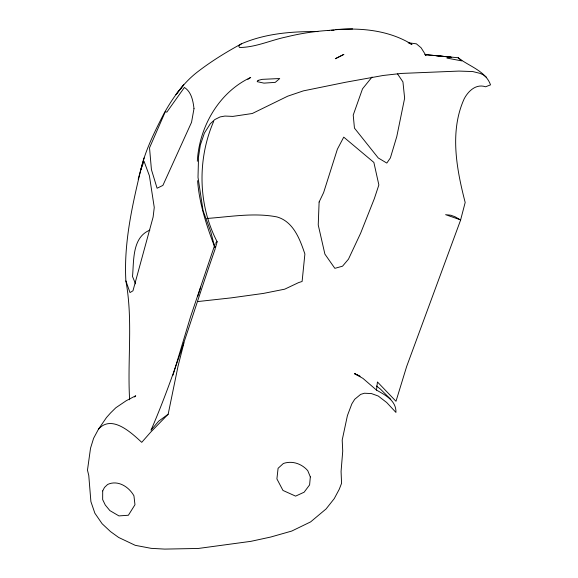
<?xml version="1.0" encoding="UTF-8"?>
<svg xmlns="http://www.w3.org/2000/svg" width="578" height="578" viewBox="0 0 578 578"><rect width="100%" height="100%" fill="white"/><g stroke="black" fill="none" stroke-linecap="round" stroke-linejoin="round"><path stroke-width="0.87" d="M134.595 396.992L135.7 395.771L126.192 400.749L115.817 407.765L110.514 412.995L106.475 417.54L98.448 429.252L93.614 438.254L90.529 448.196L87.473 470.16L88.774 475.506L90.898 501.61L94.871 513.206L102.118 523.733L110.492 531.572L118.678 537.475L135.223 545.314L151.133 548.341L164.723 549.1L198.406 548.45L250.931 541.333L270.699 537.041L291.738 531.059L310.624 521.891L326.079 508.943L334.25 498.619L339.264 489.248L341.569 483.316L341.071 471.467L342.732 451.086L342.198 440.046L347.414 415.589L351.836 403.863L354.697 399.29L360.621 394.398L364.422 393.235L371.401 393.56L378.229 396.017L386.682 402.505L395.944 412.425C396.371 400.684 385.273 395.027 376.509 390.114L377.441 381.971L395.995 401.276L406.623 366.596L460.637 220.001L454.937 216.714L450.789 215.233L445.624 214.684L460.63 219.893L465.182 202.481C456.591 169.173 449.395 131.423 464.192 98.802C468.252 91.035 476.127 83.528 485.585 86.787L490.527 84.865C485.657 70.928 468.823 66.188 458.181 57.757L424.996 54.607L425.972 55.531L421.109 47.786L416.391 43.834L408.147 42.743L411.977 44.463C387.477 29.203 356.677 27.115 328.644 30.439M197.322 161.276C199.208 126.871 218.932 92.242 250.715 77.438L247.846 79.359M215.124 244.306L215.254 243.576M98.448 429.252C111.727 413.985 131.618 433.03 141.74 442.343L150.793 432.041L168.162 414.216L178.031 366.214L183.956 342.833M317.907 31.595C292.042 31.335 265.439 33.43 241.452 43.812C225.868 52.287 210.739 61.622 196.73 72.525C182.821 83.492 172.591 98.209 163.979 113.512C154.68 131.611 145.418 149.998 140.75 169.939C132.087 206.238 123.721 243.345 125.881 280.894C133.142 320.183 127.268 360.145 129.631 399.774M213.687 121.344C197.25 159.131 197.979 205.038 217.133 241.749L215.572 247.485L214.756 247.261C206.678 225.774 199.258 203.709 197.604 180.654M138.178 179.274L144.095 157.917M172.974 375.223L190.509 316.932L214.669 245.26M197.792 296.276L200.732 287.093M140.75 169.939L144.016 161.219L149.399 175.77L154.261 207.466L153.119 217.039L132.969 290.799L129.999 292.576L125.881 280.894M372.059 77.019L362.514 88.839L353.223 115.073L354.451 128.114L378.265 157.975L386.805 163.068L390.367 157.953L396.797 136.495L404.636 98.202L402.938 81.91L397.541 73.912M168.162 414.216L158.683 421.16L151.024 430.176C176.521 371.307 193.933 309.346 215.182 248.908L215.088 246.495M241.452 43.812L238.635 45.828L239.502 47.483C255.621 47.439 270.815 40.135 286.435 36.927C300.018 33.553 313.854 31.407 327.82 30.461L329.605 30.396M215.854 242.493L217.133 241.749M149.854 230.131C131.936 237.442 133.988 260.801 132.514 276.508L135.563 283.885M206.823 218.578L208.557 218.332C231.186 216.634 254.392 212.545 276.927 216.916C293.472 221.576 299.968 239.379 304.888 254.002L302.113 281.479L298.689 282.563L284.716 289.173L263.387 293.422L231.128 297.88L197.748 301.564M352.602 28.9L335.984 29.478M331.331 30.345L334.062 30.244M327.82 30.461L329.59 30.468M424.996 54.607L450.291 57.049M436.339 55.705L451.353 57.208L446.946 58.096L461.887 60.907L458.181 57.757M376.509 390.114L362.962 378.395L354.451 373.59L358.989 375.729M354.451 373.59L360.137 376.285M486.618 77.365L483.121 74.743L479.986 73.348L472.746 71.556L458.968 71.08L401.464 73.428L383.236 75.465L345.637 82.249L303.407 90.862L287.714 96.179L252.283 113.505L232.862 116.402L224.929 116.062L220.124 116.922L214.893 119.516L210.334 123.699L204.417 133.056L200.335 145.013L198.543 156.775L198.008 177.345L203.08 210.638L210.768 231.706L214.756 247.261M376.488 385.981L380.505 389.167L390.793 399.405M102.703 490.895L102.653 499.58L105.275 505.02L109.892 510.612L118.938 515.908L128.381 515.251L134.97 504.731L133.937 495.808C128.908 486.82 117.869 479.668 107.624 484.465L104.474 487.449L102.703 490.895M319.114 202.011L318.232 224.965L324.901 254.118L334.85 268.344L342.537 266.183L348.462 259.175L360.614 233.259L374.313 198.716L378.865 184.946L373.865 162.418L343.744 137.138L337.386 149.182L323.615 192.619L319.114 202.011M310.328 476.908L309.606 484.891L304.129 492.203L295.604 496.126L282.982 490.447L276.905 478.909L278.083 468.303L283.35 463.498C292.157 460.391 301.774 463.737 307.756 470.658L310.328 476.908M193.991 108.642L191.549 122.29L162.895 185.408L157.086 188.233L151.422 169.6L149.529 147.838L165.359 111.583L166.804 112.183L184.396 87.459C191.441 91.866 193.11 101.006 193.991 108.642M258.063 80.385L257.167 81.657L263.958 83.131L275.258 82.365L279.73 78.529L262.239 79.352L258.063 80.385M183.688 84.901L176.073 94.424L183.688 84.901M343.787 54.44L335.348 58.703L343.787 54.44"/></g></svg>
